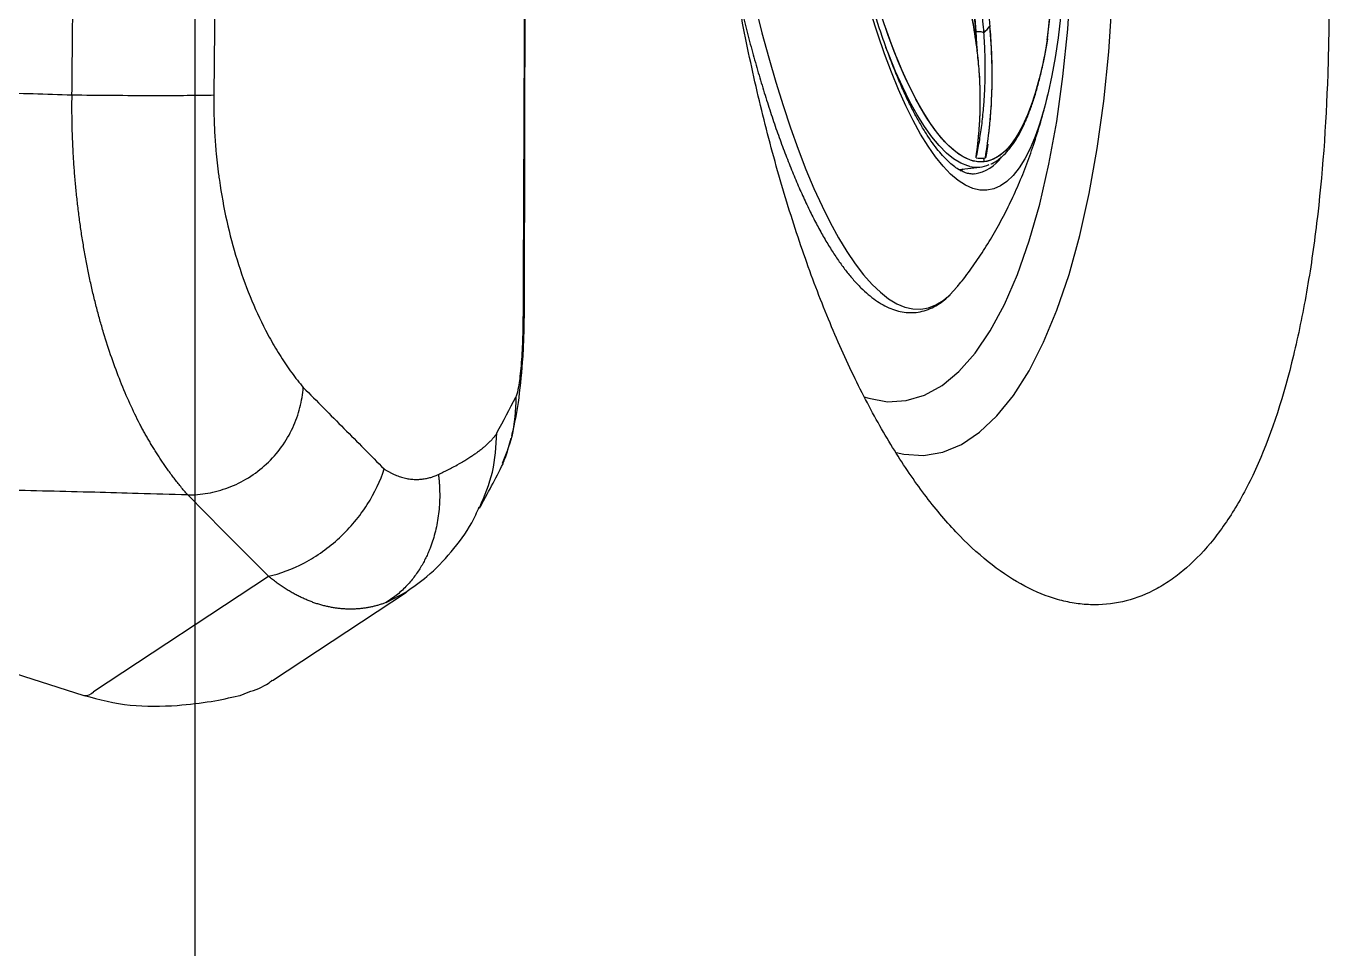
# Model space of a CAD drawing. Header units: inches. Extents: x 0 to 84, y -22 to 124.
# Drawn here: x 6.213 to 10.339, y 12.228 to 15.15 of the extents above; entities that cross this region are included whole.
import ezdxf

# ---------------------------------------------------------------- set-up
doc = ezdxf.new("R2010")
doc.units = ezdxf.units.IN
doc.header["$MEASUREMENT"] = 0
doc.layers.add('1', color=4, linetype='Continuous')
doc.layers.add('EXPORT', color=7, linetype='Continuous')
doc.layers.get('EXPORT').off()

# ---------------------------------------------------------------- blocks, each defined once
blk = doc.blocks.new('3.65 -1')
at = {"layer": '1', "color": 3, "linetype": 'Continuous', "lineweight": 25}
for p, q in [((-1.4088, -0.6328), (-1.4088, -0.7003)), ((-1.4088, -0.6328), (-1.4088, -0.7003)), ((-1.0418, -0.7321), (-0.9812, -0.7355)), ((-1.04, -0.7321), (-0.9813, -0.7353)), ((-0.9684, -0.7805), (-0.9704, -0.7812))]:
    blk.add_line(p, q, dxfattribs=at)
at = {"layer": '1', "linetype": 'Continuous', "lineweight": 25, "flags": 128}
for points in [[(-0.8268, -0.049), (-0.9108, -0.0605), (-0.9924, -0.0732), (-1.0714, -0.0869), (-1.1474, -0.1017), (-1.2204, -0.1175), (-1.2901, -0.1342), (-1.3562, -0.1519), (-1.4188, -0.1705), (-1.4775, -0.1898), (-1.5321, -0.21), (-1.5827, -0.2308), (-1.6289, -0.2523), (-1.6708, -0.2744), (-1.7081, -0.2971), (-1.7408, -0.3202), (-1.7687, -0.3437), (-1.7919, -0.3676), (-1.8102, -0.3917), (-1.8236, -0.4161), (-1.8321, -0.4406), (-1.8356, -0.4652), (-1.8341, -0.4898), (-1.8276, -0.5144), (-1.8162, -0.5388), (-1.8004, -0.5624)], [(-1.8004, -0.5624), (-1.7998, -0.5631), (-1.7789, -0.5868)]]:
    blk.add_lwpolyline(points, dxfattribs=at)
at = {"layer": '1', "color": 3, "linetype": 'Continuous', "lineweight": 25, "flags": 128}
for points in [[(-1.3069, -0.8969), (-1.3314, -0.8847), (-1.3671, -0.8647), (-1.3982, -0.8441), (-1.4246, -0.8231), (-1.4463, -0.8018), (-1.4631, -0.7802), (-1.4751, -0.7583), (-1.4821, -0.7364), (-1.4842, -0.7143), (-1.4813, -0.6923), (-1.4735, -0.6703), (-1.4608, -0.6485), (-1.4431, -0.6269), (-1.4207, -0.6056), (-1.3935, -0.5847), (-1.3617, -0.5643), (-1.3253, -0.5443), (-1.2845, -0.5249), (-1.2394, -0.5062), (-1.1902, -0.4882), (-1.137, -0.471), (-1.0801, -0.4546), (-1.0195, -0.439), (-0.9556, -0.4244), (-0.8885, -0.4108)], [(-1.0895, -0.4923), (-1.048, -0.4796), (-0.9911, -0.4639), (-0.9306, -0.4492)], [(-1.0461, -0.4791), (-1.0213, -0.472), (-0.9632, -0.4569), (-0.9018, -0.4428)], [(-1.4034, -0.6686), (-1.4012, -0.6627), (-1.39, -0.6414), (-1.3739, -0.6203), (-1.353, -0.5995), (-1.3273, -0.579), (-1.2969, -0.559), (-1.262, -0.5394), (-1.2226, -0.5205), (-1.1789, -0.5022), (-1.131, -0.4846), (-1.0792, -0.4678), (-1.0235, -0.4518), (-0.9999, -0.4455)], [(-1.4034, -0.6686), (-1.4012, -0.6627), (-1.39, -0.6414), (-1.3739, -0.6203), (-1.353, -0.5995), (-1.3273, -0.579), (-1.2969, -0.559), (-1.262, -0.5394), (-1.2226, -0.5205), (-1.1789, -0.5022), (-1.131, -0.4846), (-1.0792, -0.4678), (-1.0235, -0.4518), (-0.9999, -0.4455)], [(-1.3937, -0.7155), (-1.3912, -0.6941), (-1.3837, -0.6727), (-1.3712, -0.6514), (-1.3538, -0.6304), (-1.3315, -0.6097), (-1.3044, -0.5894), (-1.2726, -0.5695), (-1.2363, -0.5502), (-1.1955, -0.5315), (-1.1504, -0.5134), (-1.1012, -0.4961), (-1.0895, -0.4923)], [(-1.0328, -0.9559), (-1.086, -0.9399), (-1.1359, -0.923), (-1.1818, -0.9053), (-1.2236, -0.887), (-1.2611, -0.868), (-1.2941, -0.8485), (-1.3225, -0.8286), (-1.3463, -0.8082), (-1.3653, -0.7875), (-1.3796, -0.7665), (-1.3889, -0.7454), (-1.3933, -0.7241), (-1.3929, -0.7028), (-1.3875, -0.6816), (-1.3772, -0.6605), (-1.362, -0.6395), (-1.342, -0.6189), (-1.3173, -0.5986), (-1.288, -0.5787), (-1.2541, -0.5593), (-1.2158, -0.5405), (-1.1732, -0.5222), (-1.1264, -0.5047), (-1.0758, -0.488), (-1.0461, -0.4791)], [(-1.4147, -0.6374), (-1.4126, -0.641), (-1.4088, -0.6472)], [(-1.0283, -0.9571), (-1.048, -0.9515), (-1.1012, -0.935), (-1.1504, -0.9177), (-1.1955, -0.8996), (-1.2363, -0.8809), (-1.2726, -0.8616), (-1.3044, -0.8417), (-1.3315, -0.8214), (-1.3538, -0.8007), (-1.3712, -0.7797), (-1.3837, -0.7584), (-1.3912, -0.737), (-1.3937, -0.7155)], [(-0.0643, -1.0951), (-0.111, -1.0945), (-0.1959, -1.0925), (-0.2802, -1.0892), (-0.3636, -1.0847), (-0.4458, -1.0789), (-0.5265, -1.0718), (-0.6056, -1.0636), (-0.6827, -1.0542), (-0.7575, -1.0436), (-0.8298, -1.0319), (-0.8994, -1.0192), (-0.966, -1.0054), (-1.0294, -0.9907), (-1.0894, -0.975), (-1.1458, -0.9585), (-1.1983, -0.9411), (-1.2469, -0.923), (-1.2913, -0.9042), (-1.3069, -0.8969)]]:
    blk.add_lwpolyline(points, dxfattribs=at)
at = {"layer": '1', "color": 3, "linetype": 'Continuous', "lineweight": 25}
for centre, radius, start, end in [((-1.2943, -0.6721), 0.1345, 183.9829, 228.0138), ((-1.3124, -0.7003), 0.0963, 160.7895, 198.4854), ((-1.2881, -0.7162), 0.094, 165.0034, 179.9041), ((-1.2887, -0.7161), 0.0934, 164.9689, 182.8638), ((-1.3157, 1.1159), 1.8331, 267.5614, 267.9266), ((-1.2906, -0.716), 0.0915, 180.0017, 182.9505), ((-0.8697, -0.6747), 0.1447, 215.7057, 227.0135), ((-0.8691, -0.6738), 0.1456, 216.1927, 226.9941), ((-0.0119, 3.3639), 4.4387, 256.7037, 281.8458), ((-0.0126, 3.3615), 4.4364, 256.765, 281.9156)]:
    blk.add_arc(centre, radius, start, end, dxfattribs=at)
at = {"layer": '1', "linetype": 'Continuous', "lineweight": 25}
for points, knots in [([(-0.019, 0.0462), (-0.049, 0.0461), (-0.0913, 0.0459), (-0.1539, 0.0449), (-0.2078, 0.0437), (-0.2719, 0.0417), (-0.3389, 0.0389), (-0.4086, 0.0353), (-0.4799, 0.0308), (-0.5521, 0.0254), (-0.6245, 0.0192), (-0.6968, 0.0121), (-0.7686, 0.0041), (-0.8394, -0.0048), (-0.9091, -0.0145), (-0.9774, -0.0251), (-1.044, -0.0364), (-1.1088, -0.0485), (-1.1716, -0.0614), (-1.2321, -0.075), (-1.2903, -0.0893), (-1.3461, -0.1043), (-1.3992, -0.1199), (-1.4496, -0.1361), (-1.4973, -0.1528), (-1.5421, -0.1701), (-1.5839, -0.1878), (-1.6228, -0.2061), (-1.6586, -0.2248), (-1.6915, -0.244), (-1.7213, -0.2637), (-1.748, -0.2839), (-1.7717, -0.3046), (-1.7923, -0.3259), (-1.8096, -0.3479), (-1.8237, -0.3705), (-1.8344, -0.3938), (-1.8414, -0.418), (-1.8446, -0.443), (-1.8435, -0.4689), (-1.838, -0.4947), (-1.8282, -0.5197), (-1.8164, -0.5413), (-1.8064, -0.5543), (-1.8022, -0.5597)], [0, 0, 0, 0, 0.028064, 0.039649, 0.05884, 0.078772, 0.100142, 0.122418, 0.145382, 0.16886, 0.19273, 0.216898, 0.241296, 0.265868, 0.290574, 0.315378, 0.340252, 0.365172, 0.39012, 0.415077, 0.440028, 0.464962, 0.489866, 0.51473, 0.539547, 0.56431, 0.589012, 0.613652, 0.638228, 0.662743, 0.6872, 0.711606, 0.735965, 0.760253, 0.78445, 0.808533, 0.832519, 0.856524, 0.880829, 0.90589, 0.932275, 0.956976, 0.982296, 1, 1, 1, 1]), ([(-1.7779, -0.5872), (-1.7721, -0.5932), (-1.7508, -0.6154), (-1.7114, -0.6509), (-1.66, -0.6939), (-1.6063, -0.7342), (-1.5504, -0.7721), (-1.4919, -0.8079), (-1.4304, -0.8417), (-1.3653, -0.8738), (-1.2956, -0.9043), (-1.2414, -0.9261), (-1.2098, -0.9368), (-1.2036, -0.9389)], [0, 0, 0, 0, 0.034931, 0.129466, 0.224752, 0.321183, 0.419305, 0.519852, 0.623802, 0.732423, 0.847283, 0.970111, 1, 1, 1, 1])]:
    blk.add_open_spline(points, degree=3, knots=knots, dxfattribs=at)
at = {"layer": '1', "color": 3, "linetype": 'Continuous', "lineweight": 25}
for points, knots in [([(-1.4284, -0.682), (-1.4284, -0.6818), (-1.4291, -0.6765), (-1.4271, -0.6674), (-1.4222, -0.6532), (-1.4143, -0.6393), (-1.4032, -0.6249), (-1.3887, -0.61), (-1.3706, -0.5946), (-1.3489, -0.5789), (-1.3235, -0.5631), (-1.2944, -0.5472), (-1.2617, -0.5315), (-1.2255, -0.5159), (-1.1858, -0.5007), (-1.1427, -0.4859), (-1.0965, -0.4716), (-1.0472, -0.4578), (-0.995, -0.4446), (-0.94, -0.4321), (-0.8825, -0.4203), (-0.8225, -0.4092), (-0.7604, -0.399), (-0.6963, -0.3896), (-0.6304, -0.381), (-0.5631, -0.3734), (-0.4945, -0.3666), (-0.4252, -0.3609), (-0.3556, -0.3561), (-0.2871, -0.3523), (-0.2225, -0.3495), (-0.166, -0.3477), (-0.1147, -0.3466), (-0.0673, -0.346), (-0.0346, -0.3459), (-0.019, -0.3459)], [0, 0, 0, 0, 0.000892, 0.044288, 0.078096, 0.110004, 0.141146, 0.172071, 0.203025, 0.234122, 0.265442, 0.297001, 0.328789, 0.360782, 0.392955, 0.425281, 0.457735, 0.490295, 0.52294, 0.555651, 0.588412, 0.621206, 0.654015, 0.686819, 0.719595, 0.75231, 0.784916, 0.817331, 0.849405, 0.880809, 0.910643, 0.936695, 0.956537, 0.979196, 1, 1, 1, 1]), ([(-0.9813, -0.7353), (-0.9573, -0.7354), (-0.9096, -0.7357), (-0.8374, -0.726), (-0.7657, -0.7087), (-0.6956, -0.6829), (-0.6279, -0.6496), (-0.5864, -0.6212), (-0.5657, -0.6071)], [0, 0, 0, 0, 0.168559, 0.334712, 0.49893, 0.667584, 0.833986, 1, 1, 1, 1]), ([(-1.3789, -0.6918), (-1.3788, -0.6918), (-1.3788, -0.6918), (-1.3788, -0.6918), (-1.3787, -0.6918), (-1.3786, -0.6917), (-1.3785, -0.6917), (-1.3782, -0.6918), (-1.3776, -0.6918), (-1.3749, -0.6923), (-1.3712, -0.6931), (-1.3659, -0.6944), (-1.3605, -0.6957), (-1.354, -0.6972), (-1.3474, -0.6988), (-1.3409, -0.7003), (-1.3346, -0.7018), (-1.3279, -0.7033), (-1.3208, -0.7048), (-1.3133, -0.7064), (-1.3054, -0.708), (-1.2971, -0.7097), (-1.2866, -0.7117), (-1.2739, -0.714), (-1.2589, -0.7165), (-1.2435, -0.7189), (-1.2276, -0.7211), (-1.2076, -0.7236), (-1.1683, -0.7279), (-1.1116, -0.7319), (-1.0627, -0.732), (-1.04, -0.7321)], [0, 0, 0, 0, 0.0004877, 0.0007003, 0.0009071, 0.0011212, 0.0013548, 0.0019141, 0.0035319, 0.0059178, 0.023647, 0.0375161, 0.0547213, 0.0752502, 0.0990835, 0.1177929, 0.1377273, 0.1588781, 0.1812366, 0.2047935, 0.2295391, 0.2554626, 0.2825533, 0.3272445, 0.3729197, 0.4195589, 0.4671418, 0.5156481, 0.5969602, 0.8123288, 1, 1, 1, 1]), ([(-1.3789, -0.6918), (-1.3789, -0.6918), (-1.3788, -0.6918), (-1.3788, -0.6918), (-1.3788, -0.6918), (-1.3787, -0.6917), (-1.3786, -0.6917), (-1.3784, -0.6917), (-1.378, -0.6918), (-1.3773, -0.6919), (-1.374, -0.6924), (-1.3696, -0.6935), (-1.3636, -0.6949), (-1.3576, -0.6964), (-1.3505, -0.6981), (-1.3314, -0.7026), (-1.3119, -0.7068), (-1.2922, -0.7106), (-1.284, -0.7121), (-1.2742, -0.7139), (-1.2586, -0.7165), (-1.2221, -0.7221), (-1.1677, -0.7281), (-1.1023, -0.732), (-1.0609, -0.732), (-1.0418, -0.7321)], [0, 0, 0, 0, 0.000296, 0.000557, 0.000798, 0.001036, 0.001288, 0.001571, 0.002264, 0.004304, 0.007322, 0.029667, 0.04514, 0.064191, 0.086805, 0.112962, 0.247546, 0.272105, 0.297572, 0.32394, 0.362828, 0.44175, 0.656389, 0.842021, 1, 1, 1, 1]), ([(-1.3789, -0.6918), (-1.3624, -0.6971), (-1.3302, -0.7073), (-1.2784, -0.7208), (-1.228, -0.7318), (-1.1777, -0.7408), (-1.1298, -0.7478), (-1.0818, -0.7531), (-1.0347, -0.757), (-1.0032, -0.7584), (-0.9872, -0.7591)], [0, 0, 0, 0, 0.1459811, 0.2859797, 0.4318909, 0.5480105, 0.6704755, 0.786035, 0.8916158, 1, 1, 1, 1]), ([(-0.9872, -0.7591), (-0.9752, -0.7595), (-0.9483, -0.7604), (-0.9028, -0.7607), (-0.8535, -0.7599), (-0.8076, -0.758), (-0.7679, -0.7556), (-0.733, -0.753), (-0.6976, -0.7497), (-0.6623, -0.7459), (-0.6265, -0.7415), (-0.5921, -0.7367), (-0.5604, -0.7318), (-0.5147, -0.7242), (-0.4571, -0.7132), (-0.3917, -0.699), (-0.3519, -0.6891), (-0.3342, -0.6847)], [0, 0, 0, 0, 0.057878, 0.129448, 0.214646, 0.287757, 0.340461, 0.396516, 0.446599, 0.50086, 0.556405, 0.608555, 0.656354, 0.699875, 0.815622, 0.918173, 1, 1, 1, 1]), ([(-0.9812, -0.7355), (-0.9441, -0.7363), (-0.8709, -0.7378), (-0.7797, -0.7332), (-0.7122, -0.7275), (-0.6675, -0.7228), (-0.623, -0.7172), (-0.5787, -0.7108), (-0.5284, -0.7025), (-0.4718, -0.6918), (-0.4144, -0.6797), (-0.378, -0.6708), (-0.3625, -0.6671)], [0, 0, 0, 0, 0.187094, 0.368566, 0.440128, 0.511263, 0.582066, 0.65262, 0.722992, 0.822629, 0.924468, 1, 1, 1, 1]), ([(-0.9705, -0.7813), (-0.9365, -0.7816), (-0.8729, -0.782), (-0.7817, -0.7774), (-0.7038, -0.7706), (-0.6391, -0.7629), (-0.5843, -0.7549), (-0.5347, -0.7466), (-0.4863, -0.7373), (-0.4374, -0.727), (-0.384, -0.7144), (-0.3416, -0.7037), (-0.3162, -0.6964), (-0.3113, -0.695)], [0, 0, 0, 0, 0.157681, 0.294763, 0.411243, 0.507115, 0.584062, 0.657299, 0.730449, 0.80351, 0.88011, 0.976585, 1, 1, 1, 1]), ([(-1.4027, -0.7354), (-1.4023, -0.7369), (-1.4001, -0.7454), (-1.3922, -0.7605), (-1.379, -0.7805), (-1.3617, -0.7999), (-1.3408, -0.8189), (-1.3164, -0.8374), (-1.2885, -0.8553), (-1.2571, -0.8727), (-1.2225, -0.8897), (-1.1845, -0.906), (-1.1433, -0.9218), (-1.0989, -0.937), (-1.0621, -0.9486), (-1.0392, -0.9548), (-1.0331, -0.9565)], [0, 0, 0, 0, 0.017102, 0.094728, 0.173412, 0.252701, 0.332254, 0.411911, 0.491595, 0.571342, 0.651155, 0.73103, 0.81096, 0.890934, 0.970939, 1, 1, 1, 1]), ([(-1.4027, -0.7354), (-1.4023, -0.7369), (-1.4001, -0.7454), (-1.3922, -0.7605), (-1.379, -0.7805), (-1.3617, -0.7999), (-1.3408, -0.8189), (-1.3164, -0.8374), (-1.2885, -0.8553), (-1.2571, -0.8727), (-1.2225, -0.8897), (-1.1845, -0.906), (-1.1433, -0.9218), (-1.0989, -0.937), (-1.0639, -0.948), (-1.0428, -0.9538), (-1.0386, -0.955)], [0, 0, 0, 0, 0.017255, 0.095571, 0.174955, 0.254949, 0.335209, 0.415575, 0.495968, 0.576424, 0.656947, 0.737533, 0.818174, 0.898859, 0.979576, 1, 1, 1, 1]), ([(-1.3395, -0.7331), (-1.3413, -0.7327), (-1.3488, -0.7308), (-1.3599, -0.7278), (-1.3715, -0.7245), (-1.3782, -0.7224), (-1.381, -0.7213), (-1.3817, -0.7209), (-1.3819, -0.7208), (-1.3819, -0.7207), (-1.3819, -0.7207)], [0, 0, 0, 0, 0.1210448, 0.4903729, 0.7558943, 0.9257764, 0.9744287, 0.9899301, 0.9955964, 1, 1, 1, 1]), ([(-1.3819, -0.7207), (-1.351, -0.7289), (-1.2893, -0.7452), (-1.1882, -0.7631), (-1.0816, -0.7761), (-1.0061, -0.7789), (-0.9684, -0.7803)], [0, 0, 0, 0, 0.2502, 0.500251, 0.750181, 1, 1, 1, 1]), ([(-1.3403, -0.7329), (-1.3425, -0.7324), (-1.3501, -0.7305), (-1.3613, -0.7275), (-1.3723, -0.7243), (-1.3785, -0.7223), (-1.3811, -0.7212), (-1.3817, -0.7209), (-1.3819, -0.7208), (-1.3819, -0.7207), (-1.3819, -0.7207)], [0, 0, 0, 0, 0.1474338, 0.5137209, 0.769129, 0.9291775, 0.9753691, 0.9902275, 0.9957071, 1, 1, 1, 1]), ([(-1.3819, -0.7207), (-1.3724, -0.7234), (-1.3528, -0.7288), (-1.3214, -0.7367), (-1.2905, -0.7437), (-1.2589, -0.7502), (-1.2255, -0.7564), (-1.1864, -0.7627), (-1.1463, -0.7682), (-1.1105, -0.7721), (-1.0772, -0.7752), (-1.0433, -0.7776), (-1.0059, -0.7796), (-0.9808, -0.7802), (-0.9684, -0.7805)], [0, 0, 0, 0, 0.077921, 0.161385, 0.250208, 0.319091, 0.402598, 0.50027, 0.60546, 0.688541, 0.750178, 0.83491, 0.918169, 1, 1, 1, 1]), ([(-0.8695, -0.7186), (-0.8986, -0.7223), (-0.9573, -0.7298), (-1.0135, -0.7313), (-1.0418, -0.7321)], [0, 0, 0, 0, 0.497463, 1, 1, 1, 1]), ([(-1.04, -0.7321), (-1.0117, -0.7313), (-0.956, -0.7297), (-0.898, -0.7223), (-0.8695, -0.7186)], [0, 0, 0, 0, 0.508308, 1, 1, 1, 1]), ([(-0.9812, -0.7355), (-0.9812, -0.7379), (-0.9811, -0.7429), (-0.9824, -0.7503), (-0.9845, -0.7563), (-0.9863, -0.7582), (-0.9872, -0.7591)], [0, 0, 0, 0, 0.2406303, 0.4999999, 0.7593697, 1, 1, 1, 1])]:
    blk.add_open_spline(points, degree=3, knots=knots, dxfattribs=at)
blk = doc.blocks.new('2020 HS PILLOW')
at = {"layer": '1', "color": 2}
for p, q in [((5.8034, -0.0127), (5.8027, -0.0108)), ((6.7176, -0.4473), (6.6841, -0.3831)), ((6.9647, -0.8072), (6.6848, -0.3827)), ((6.9998, -1.374), (6.6345, -0.8199)), ((6.3581, -3.4563), (7.0118, -1.4041))]:
    blk.add_line(p, q, dxfattribs=at)
at = {"layer": '1', "color": 2, "flags": 128}
for points in [[(6.6345, -0.8199), (6.4903, -0.9631), (6.3769, -1.0757)], [(7.0128, -0.9158), (7.0115, -0.9091), (7.0014, -0.8843)]]:
    blk.add_lwpolyline(points, dxfattribs=at)
at = {"layer": '1', "color": 2}
blk.add_arc((6.9822, -1.3984), 0.0302, 349.0452, 54.1848, dxfattribs=at)
for points, knots in [([(5.8034, -0.0127), (5.5758, -0.0117), (5.1207, -0.0097), (4.4379, -0.0073), (3.7551, -0.0052), (3.0724, -0.0034), (2.3896, -0.0021), (1.7069, -0.001), (1.0241, -0.0003), (0.3414, 0), (-0.3414, 0), (-1.0241, -0.0003), (-1.7069, -0.001), (-2.3896, -0.0021), (-3.0724, -0.0034), (-3.7551, -0.0052), (-4.4379, -0.0073), (-5.1207, -0.0097), (-5.5758, -0.0117), (-5.8034, -0.0127)], [0, 0, 0, 0, 0.058824, 0.117648, 0.176472, 0.235295, 0.294119, 0.352942, 0.411765, 0.470588, 0.529412, 0.588235, 0.647058, 0.705881, 0.764705, 0.823528, 0.882352, 0.941176, 1, 1, 1, 1]), ([(5.8027, -0.0093), (4.0523, -0.005), (0.1838, 0.0045), (-3.6846, -0.0044), (-5.8027, -0.0093)], [0, 0, 0, 0, 0.452479, 1, 1, 1, 1]), ([(6.1885, -0.0492), (6.1855, -0.0484), (6.1549, -0.0401), (6.0816, -0.0268), (5.9794, -0.0157), (5.882, -0.0105), (5.8297, -0.0097), (5.8027, -0.0093)], [0, 0, 0, 0, 0.030763, 0.316842, 0.644882, 0.816686, 1, 1, 1, 1]), ([(6.067, -0.0362), (6.0663, -0.0359), (6.0649, -0.0352), (6.0623, -0.0341), (6.0594, -0.0331), (6.0561, -0.0321), (6.0524, -0.0311), (6.0484, -0.0301), (6.0441, -0.0291), (6.0393, -0.0282), (6.0285, -0.0261), (6.0091, -0.0232), (5.9768, -0.0197), (5.9394, -0.0168), (5.9057, -0.0151), (5.8791, -0.014), (5.8606, -0.0135), (5.8418, -0.0131), (5.8227, -0.0128), (5.8099, -0.0127), (5.8034, -0.0127)], [0, 0, 0, 0, 0.029153, 0.058134, 0.086978, 0.115718, 0.144392, 0.173033, 0.201679, 0.230364, 0.259125, 0.384793, 0.508272, 0.631196, 0.751677, 0.801642, 0.851147, 0.900501, 0.950016, 1, 1, 1, 1]), ([(6.067, -0.0362), (6.1092, -0.0379), (6.182, -0.0409), (6.2491, -0.0682), (6.2774, -0.0797)], [0, 0, 0, 0, 0.578974, 1, 1, 1, 1]), ([(6.2816, -0.0781), (6.2762, -0.0761), (6.2665, -0.0724), (6.2483, -0.0662), (6.2266, -0.0591), (6.2075, -0.0542), (6.1976, -0.0516)], [0, 0, 0, 0, 0.213766, 0.380662, 0.676501, 1, 1, 1, 1]), ([(6.419, -0.1512), (6.3955, -0.1385), (6.3485, -0.1131), (6.3018, -0.0889), (6.2784, -0.0768)], [0, 0, 0, 0, 0.499988, 1, 1, 1, 1]), ([(6.1802, -0.0964), (6.1812, -0.0969), (6.1831, -0.098), (6.1862, -0.1), (6.1895, -0.1023), (6.1929, -0.1049), (6.1965, -0.1078), (6.2003, -0.1111), (6.2041, -0.1147), (6.2082, -0.1186), (6.2123, -0.1228), (6.2166, -0.1273), (6.2216, -0.1329), (6.2274, -0.1395), (6.2344, -0.148), (6.2413, -0.157), (6.2482, -0.1667), (6.2551, -0.1767), (6.2626, -0.1885), (6.2709, -0.2022), (6.2766, -0.2126), (6.2795, -0.2181)], [0, 0, 0, 0, 0.041363, 0.082794, 0.124315, 0.165946, 0.207707, 0.24961, 0.291671, 0.333906, 0.376328, 0.418938, 0.461737, 0.523475, 0.583383, 0.655331, 0.712067, 0.773227, 0.841567, 0.917123, 1, 1, 1, 1]), ([(6.4152, -0.1507), (6.3788, -0.1353), (6.3039, -0.1036), (6.2223, -0.0988), (6.1802, -0.0964)], [0, 0, 0, 0, 0.484915, 1, 1, 1, 1]), ([(6.6843, -0.3849), (6.6686, -0.362), (6.6323, -0.3092), (6.5572, -0.2398), (6.4829, -0.182), (6.4317, -0.1596), (6.4146, -0.1521)], [0, 0, 0, 0, 0.230526, 0.532154, 0.843989, 1, 1, 1, 1]), ([(6.312, -0.2817), (6.3097, -0.2769), (6.305, -0.2671), (6.2972, -0.2517), (6.2887, -0.2353), (6.2827, -0.2239), (6.2795, -0.2181)], [0, 0, 0, 0, 0.223372, 0.464478, 0.723346, 1, 1, 1, 1]), ([(6.2946, -0.4535), (6.2963, -0.4509), (6.2996, -0.4458), (6.3041, -0.4379), (6.3082, -0.4301), (6.312, -0.4221), (6.3153, -0.4142), (6.3183, -0.4062), (6.3208, -0.3982), (6.323, -0.3902), (6.3248, -0.3821), (6.3261, -0.3739), (6.3273, -0.3637), (6.328, -0.3514), (6.3274, -0.337), (6.3256, -0.3229), (6.3224, -0.309), (6.318, -0.2952), (6.314, -0.2862), (6.312, -0.2817)], [0, 0, 0, 0, 0.047713, 0.095186, 0.142451, 0.189542, 0.236492, 0.283334, 0.330103, 0.376834, 0.423559, 0.470314, 0.517133, 0.600121, 0.681822, 0.762442, 0.842196, 0.921306, 1, 1, 1, 1]), ([(6.312, -0.2817), (6.316, -0.2812), (6.3238, -0.2803), (6.3353, -0.2793), (6.3464, -0.2785), (6.357, -0.278), (6.3671, -0.2777), (6.3841, -0.2775), (6.4073, -0.2782), (6.4461, -0.2817), (6.4917, -0.29), (6.5312, -0.3023), (6.5572, -0.3128), (6.5723, -0.3195), (6.5876, -0.3272), (6.6029, -0.3358), (6.6183, -0.3455), (6.6337, -0.3563), (6.6488, -0.3682), (6.6637, -0.3813), (6.6783, -0.3958), (6.6922, -0.4116), (6.7056, -0.4288), (6.7135, -0.441), (6.7176, -0.4473)], [0, 0, 0, 0, 0.023632, 0.046369, 0.068221, 0.089195, 0.1093, 0.128542, 0.191011, 0.249492, 0.36685, 0.47887, 0.513551, 0.54976, 0.58751, 0.626815, 0.667692, 0.71016, 0.75424, 0.799965, 0.847379, 0.896515, 0.947387, 1, 1, 1, 1]), ([(6.0368, -0.7096), (6.08, -0.6666), (6.1659, -0.5812), (6.2519, -0.4959), (6.2946, -0.4535)], [0, 0, 0, 0, 0.503161, 1, 1, 1, 1]), ([(6.6345, -0.8199), (6.6264, -0.7833), (6.6122, -0.7442), (6.5812, -0.6863), (6.5693, -0.6671), (6.5428, -0.6299), (6.5281, -0.6119), (6.4964, -0.5778), (6.4795, -0.5617), (6.4441, -0.5322), (6.4258, -0.5188), (6.3697, -0.4829), (6.3312, -0.4652), (6.2946, -0.4535)], [0, 0, 0, 0, 0.25, 0.25, 0.375, 0.375, 0.5, 0.5, 0.625, 0.625, 0.75, 0.75, 1, 1, 1, 1]), ([(6.7176, -0.4473), (6.7189, -0.4508), (6.7215, -0.458), (6.725, -0.4688), (6.7281, -0.4798), (6.7308, -0.4909), (6.7332, -0.5021), (6.7351, -0.5135), (6.7366, -0.5249), (6.7376, -0.5365), (6.7383, -0.5481), (6.7385, -0.5599), (6.7383, -0.5718), (6.7377, -0.5837), (6.7366, -0.5958), (6.735, -0.6079), (6.733, -0.6201), (6.7305, -0.6324), (6.7276, -0.6447), (6.7242, -0.6571), (6.7203, -0.6695), (6.7159, -0.682), (6.711, -0.6945), (6.7056, -0.7071), (6.6998, -0.7196), (6.6934, -0.7322), (6.6865, -0.7448), (6.6792, -0.7574), (6.6713, -0.7699), (6.6629, -0.7825), (6.654, -0.795), (6.6446, -0.8075), (6.6379, -0.8157), (6.6345, -0.8199)], [0, 0, 0, 0, 0.029325, 0.058829, 0.088513, 0.118379, 0.148429, 0.178665, 0.209089, 0.239703, 0.270509, 0.301508, 0.332702, 0.364093, 0.395683, 0.427473, 0.459465, 0.49166, 0.52406, 0.556667, 0.589482, 0.622506, 0.655742, 0.689189, 0.722851, 0.756728, 0.790821, 0.825132, 0.859663, 0.894413, 0.929386, 0.964581, 1, 1, 1, 1]), ([(5.1105, -0.9929), (5.117, -0.993), (5.1299, -0.9931), (5.1493, -0.993), (5.1687, -0.9927), (5.1881, -0.9922), (5.2074, -0.9915), (5.2267, -0.9906), (5.246, -0.9894), (5.2653, -0.9881), (5.2845, -0.9865), (5.3038, -0.9847), (5.323, -0.9827), (5.3421, -0.9805), (5.3613, -0.9781), (5.4179, -0.9703), (5.5108, -0.9534), (5.6341, -0.9206), (5.7503, -0.8793), (5.8316, -0.8419), (5.8842, -0.8137), (5.9122, -0.7977), (5.9392, -0.7811), (5.9652, -0.764), (5.9901, -0.7464), (6.0141, -0.7283), (6.0292, -0.7158), (6.0368, -0.7096)], [0, 0, 0, 0, 0.017344, 0.034677, 0.052006, 0.069339, 0.086682, 0.104043, 0.121428, 0.138844, 0.156298, 0.173796, 0.191346, 0.208954, 0.226626, 0.244369, 0.366423, 0.490446, 0.615395, 0.741843, 0.778648, 0.815411, 0.852172, 0.888971, 0.925849, 0.962846, 1, 1, 1, 1]), ([(6.3769, -1.0757), (6.377, -1.055), (6.3752, -1.0336), (6.3676, -0.9902), (6.3616, -0.9683), (6.3453, -0.925), (6.3349, -0.9037), (6.3099, -0.8632), (6.2953, -0.844), (6.2625, -0.8087), (6.2444, -0.7926), (6.2057, -0.7647), (6.1852, -0.7527), (6.1432, -0.7331), (6.1217, -0.7255), (6.0788, -0.7146), (6.0575, -0.7112), (6.0368, -0.7096)], [0, 0, 0, 0, 0.125, 0.125, 0.25, 0.25, 0.375, 0.375, 0.5, 0.5, 0.625, 0.625, 0.75, 0.75, 0.875, 0.875, 1, 1, 1, 1]), ([(7.0014, -0.8843), (6.994, -0.8617), (6.9855, -0.8353), (6.9664, -0.8113), (6.9637, -0.8079)], [0, 0, 0, 0, 0.858498, 1, 1, 1, 1]), ([(7.0435, -1.1087), (7.0396, -1.0712), (7.0316, -0.9957), (7.0191, -0.9426), (7.0128, -0.9158)], [0, 0, 0, 0, 0.49633, 1, 1, 1, 1]), ([(-5.1105, -0.9929), (-5.0125, -0.992), (-4.8162, -0.9901), (-4.5213, -0.9874), (-4.2256, -0.9849), (-3.929, -0.9826), (-3.6317, -0.9804), (-3.3335, -0.9784), (-3.0345, -0.9766), (-2.7347, -0.9749), (-2.4341, -0.9734), (-2.1327, -0.9721), (-1.8304, -0.9709), (-1.5274, -0.9699), (-1.2235, -0.9691), (-0.9188, -0.9685), (-0.6132, -0.968), (-0.3069, -0.9677), (0.0908, -0.9676), (0.5785, -0.9679), (1.1551, -0.9689), (1.7288, -0.9705), (2.2996, -0.9727), (2.8674, -0.9755), (3.4323, -0.979), (3.9943, -0.983), (4.5534, -0.9876), (4.9251, -0.9912), (5.1105, -0.9929)], [0, 0, 0, 0, 0.028776, 0.057631, 0.086566, 0.11558, 0.144673, 0.173846, 0.203098, 0.232429, 0.26184, 0.291331, 0.320902, 0.350552, 0.380282, 0.410091, 0.439981, 0.46995, 0.5, 0.556693, 0.613101, 0.669223, 0.725062, 0.780616, 0.835887, 0.890874, 0.945579, 1, 1, 1, 1]), ([(5.1101, -1.4421), (5.1106, -1.4005), (5.1111, -1.3571), (5.1117, -1.2706), (5.1118, -1.2277), (5.1119, -1.1472), (5.1118, -1.1098), (5.1113, -1.0441), (5.111, -1.0158), (5.1105, -0.9929)], [0, 0, 0, 0, 0.25, 0.25, 0.5, 0.5, 0.75, 0.75, 1, 1, 1, 1]), ([(6.3769, -1.0757), (6.3726, -1.0795), (6.364, -1.0869), (6.3508, -1.0978), (6.3376, -1.1084), (6.3242, -1.1188), (6.3108, -1.1288), (6.2973, -1.1386), (6.2838, -1.148), (6.2704, -1.1572), (6.2569, -1.1661), (6.2436, -1.1747), (6.2303, -1.1831), (6.217, -1.1911), (6.2039, -1.1988), (6.191, -1.2063), (6.1781, -1.2135), (6.1654, -1.2204), (6.1361, -1.2359), (6.088, -1.2592), (6.018, -1.289), (5.943, -1.3168), (5.8771, -1.3382), (5.8224, -1.3541), (5.7807, -1.3653), (5.7384, -1.3757), (5.6954, -1.3854), (5.6519, -1.3943), (5.6078, -1.4024), (5.5634, -1.4099), (5.5185, -1.4165), (5.4734, -1.4224), (5.4281, -1.4275), (5.3826, -1.4319), (5.3371, -1.4355), (5.2915, -1.4384), (5.246, -1.4404), (5.2006, -1.4418), (5.1554, -1.4424), (5.1253, -1.4421), (5.1103, -1.442)], [0, 0, 0, 0, 0.016918, 0.033551, 0.049895, 0.065946, 0.081698, 0.097147, 0.11229, 0.127123, 0.141642, 0.155843, 0.169723, 0.18328, 0.196511, 0.209412, 0.221981, 0.234217, 0.246116, 0.305779, 0.366313, 0.427658, 0.489743, 0.520676, 0.551541, 0.58233, 0.613033, 0.643639, 0.674138, 0.704522, 0.734779, 0.764902, 0.794881, 0.824706, 0.85437, 0.883864, 0.913181, 0.942313, 0.971255, 1, 1, 1, 1]), ([(6.3769, -1.0757), (6.3754, -1.1281), (6.3725, -1.2262), (6.3672, -1.4225), (6.3614, -1.6644), (6.3556, -1.9585), (6.3515, -2.2327), (6.3486, -2.4872), (6.3467, -2.7219), (6.3457, -2.9566), (6.3454, -3.1914), (6.3459, -3.3478), (6.3461, -3.4261)], [0, 0, 0, 0, 0.066712, 0.125013, 0.250008, 0.374939, 0.500001, 0.599859, 0.699783, 0.799778, 0.899849, 1, 1, 1, 1]), ([(7.0119, -1.4038), (7.0245, -1.3554), (7.0499, -1.258), (7.0456, -1.1585), (7.0435, -1.1085)], [0, 0, 0, 0, 0.497537, 1, 1, 1, 1]), ([(5.1101, -1.4421), (5.0128, -1.4412), (4.8181, -1.4394), (4.5261, -1.4369), (4.2341, -1.4345), (3.9421, -1.4324), (3.6501, -1.4303), (3.3581, -1.4285), (3.0661, -1.4267), (2.7741, -1.4252), (2.4821, -1.4238), (2.1901, -1.4225), (1.8981, -1.4214), (1.606, -1.4205), (1.314, -1.4197), (1.022, -1.4191), (0.73, -1.4186), (0.438, -1.4183), (0.146, -1.4182), (-0.146, -1.4182), (-0.438, -1.4183), (-0.73, -1.4186), (-1.022, -1.4191), (-1.314, -1.4197), (-1.606, -1.4205), (-1.8981, -1.4214), (-2.1901, -1.4225), (-2.4821, -1.4238), (-2.7741, -1.4252), (-3.0661, -1.4267), (-3.3581, -1.4285), (-3.6501, -1.4303), (-3.9421, -1.4324), (-4.2341, -1.4345), (-4.5261, -1.4369), (-4.8181, -1.4394), (-5.0128, -1.4412), (-5.1101, -1.4421)], [0, 0, 0, 0, 0.028576, 0.05715, 0.085725, 0.114298, 0.142871, 0.171443, 0.200015, 0.228587, 0.257158, 0.285728, 0.314298, 0.342868, 0.371438, 0.400008, 0.428577, 0.457146, 0.485715, 0.514285, 0.542854, 0.571423, 0.599992, 0.628562, 0.657132, 0.685702, 0.714272, 0.742842, 0.771413, 0.799985, 0.828557, 0.857129, 0.885702, 0.914275, 0.94285, 0.971424, 1, 1, 1, 1]), ([(5.077, -4.6524), (5.0765, -4.6111), (5.0756, -4.5287), (5.0745, -4.405), (5.0736, -4.2813), (5.0729, -4.1577), (5.0724, -4.034), (5.0721, -3.9103), (5.072, -3.7867), (5.0721, -3.6631), (5.0724, -3.5395), (5.073, -3.4159), (5.0737, -3.2923), (5.0747, -3.1687), (5.0759, -3.0452), (5.0772, -2.9217), (5.0788, -2.7982), (5.0806, -2.6747), (5.0826, -2.5513), (5.0849, -2.4279), (5.0873, -2.3045), (5.0899, -2.1812), (5.0928, -2.0579), (5.0958, -1.9347), (5.0991, -1.8115), (5.1025, -1.6883), (5.1062, -1.5652), (5.1088, -1.4831), (5.1101, -1.4421)], [0, 0, 0, 0, 0.038705, 0.0773915, 0.1160594, 0.1547086, 0.1933388, 0.2319501, 0.2705422, 0.3091151, 0.3476687, 0.3862027, 0.4247171, 0.4632118, 0.5016866, 0.5401414, 0.5785762, 0.6169907, 0.6553849, 0.6937587, 0.732112, 0.7704445, 0.8087563, 0.8470473, 0.8853172, 0.923566, 0.9617937, 1, 1, 1, 1])]:
    blk.add_open_spline(points, degree=3, knots=knots, dxfattribs=at)
blk.add_open_spline([(6.1802, -0.0964), (6.1425, -0.0759), (6.1047, -0.0559), (6.067, -0.0362)], degree=3, dxfattribs=at)
blk = doc.blocks.new('2026 RELAY')
at = {"color": 8, "linetype": 'Continuous', "lineweight": 25, "flags": 128}
for points in [[(8.9679, 13.2994), (8.9928, 13.2941), (9.055, 13.2905), (9.1159, 13.301), (9.1752, 13.3254), (9.2325, 13.3636), (9.2875, 13.4154), (9.3398, 13.4804), (9.389, 13.5583), (9.435, 13.6485), (9.4772, 13.7504), (9.5156, 13.8635), (9.5499, 13.9869), (9.5798, 14.12), (9.6051, 14.2618), (9.6258, 14.4116), (9.6416, 14.5683), (9.6525, 14.7309)], [(8.8662, 13.476), (8.8813, 13.4712), (8.9412, 13.4605), (9.0002, 13.4637), (9.0577, 13.4808), (9.1134, 13.5118), (9.1669, 13.5563), (9.2179, 13.6142), (9.2659, 13.6849), (9.3108, 13.7681), (9.3521, 13.8631), (9.3895, 13.9693), (9.4229, 14.086), (9.452, 14.2123), (9.4766, 14.3475), (9.4965, 14.4905), (9.5116, 14.6405), (9.5218, 14.7964)]]:
    blk.add_lwpolyline(points, dxfattribs=at)
at = {"layer": '1', "color": 3, "linetype": 'Continuous', "lineweight": 25}
blk.add_line((6.7469, 15.541), (6.7469, 11.5988), dxfattribs=at)
blk.add_open_spline([(10.2967, 15.5409), (10.3146, 15.3622), (10.3268, 15.1857), (10.3365, 14.9243), (10.3384, 14.8378), (10.3388, 14.7088), (10.3386, 14.6659), (10.3374, 14.5813), (10.3364, 14.5395), (10.3295, 14.333), (10.3179, 14.1754), (10.2954, 13.9883), (10.2905, 13.9514), (10.2798, 13.8785), (10.274, 13.8425), (10.2555, 13.7373), (10.2417, 13.6705), (10.1956, 13.4795), (10.1591, 13.3649), (10.1035, 13.2391), (10.0919, 13.2149), (10.0681, 13.1687), (10.0558, 13.1467), (10.0179, 13.0839), (9.9914, 13.0463), (9.9357, 12.9794), (9.9066, 12.9501), (9.8612, 12.9124), (9.8458, 12.9009), (9.8143, 12.8801), (9.7985, 12.8708), (9.7183, 12.8301), (9.6518, 12.8152), (9.5663, 12.8182), (9.5491, 12.8199), (9.5144, 12.8254), (9.497, 12.8293), (9.4448, 12.8442), (9.4101, 12.8583), (9.3064, 12.913), (9.2379, 12.9658), (9.1531, 13.0527), (9.1362, 13.0711), (9.1028, 13.1097), (9.0864, 13.1298), (9.0374, 13.193), (9.0055, 13.2387), (8.943, 13.337), (8.9124, 13.3897), (8.8676, 13.4742), (8.8528, 13.5032), (8.8236, 13.5632), (8.8092, 13.594), (8.7669, 13.6885), (8.7398, 13.7543), (8.688, 13.8911), (8.6633, 13.9621), (8.6279, 14.0728), (8.6164, 14.1104), (8.594, 14.1868), (8.5832, 14.2254), (8.5519, 14.3426), (8.5324, 14.4224), (8.4962, 14.5856), (8.4795, 14.6689), (8.4565, 14.7965), (8.4492, 14.8396), (8.4353, 14.9262), (8.4288, 14.9696), (8.398, 15.1873), (8.3796, 15.3632), (8.3672, 15.541)], degree=3, knots=[0, 0, 0, 0, 0.0625, 0.0625, 0.09375, 0.09375, 0.109375, 0.109375, 0.125, 0.125, 0.1875, 0.1875, 0.203125, 0.203125, 0.21875, 0.21875, 0.25, 0.25, 0.3125, 0.3125, 0.328125, 0.328125, 0.34375, 0.34375, 0.375, 0.375, 0.40625, 0.40625, 0.421875, 0.421875, 0.4375, 0.4375, 0.5, 0.5, 0.515625, 0.515625, 0.53125, 0.53125, 0.5625, 0.5625, 0.625, 0.625, 0.640625, 0.640625, 0.65625, 0.65625, 0.6875, 0.6875, 0.71875, 0.71875, 0.734375, 0.734375, 0.75, 0.75, 0.78125, 0.78125, 0.8125, 0.8125, 0.828125, 0.828125, 0.84375, 0.84375, 0.875, 0.875, 0.90625, 0.90625, 0.921875, 0.921875, 0.9375, 0.9375, 1, 1, 1, 1], dxfattribs=at)
at = {"layer": '1', "color": 3, "rotation": 270}
blk.add_blockref('2020 HS PILLOW', (7.8002, 19.5421), dxfattribs=at)
at = {"layer": 'EXPORT', "color": 1, "rotation": 96.2437807435602}
blk.add_blockref('3.65 -1', (8.3841, 15.5276), dxfattribs=at)

msp = doc.modelspace()

# ---------------------------------------------------------------- block references
msp.add_blockref('2026 RELAY', (0, 0.5))

doc.saveas('drawing.dxf')
